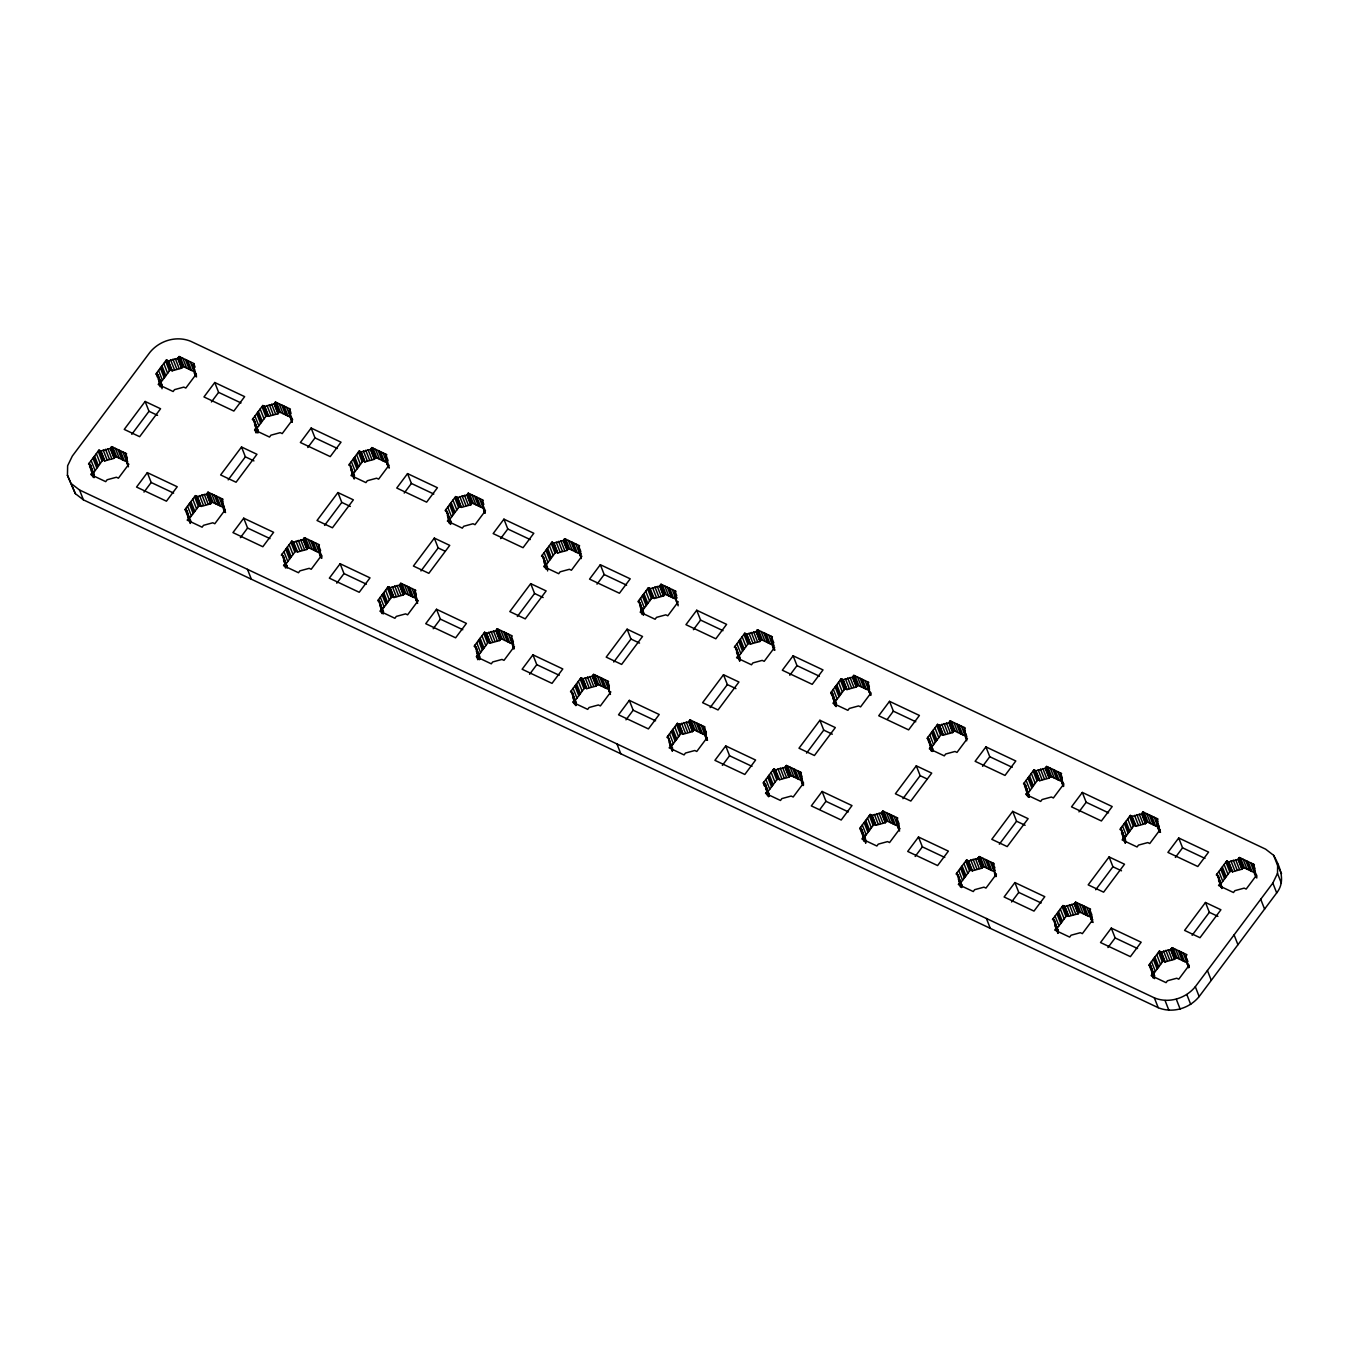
<?xml version="1.0" encoding="UTF-8"?>
<svg xmlns="http://www.w3.org/2000/svg" width="1349" height="1349" viewBox="0 0 1349 1349"><rect width="100%" height="100%" fill="white"/><g stroke="black" fill="none" stroke-linecap="round" stroke-linejoin="round"><path stroke-width="1.5" d="M67.45 475.354L67.635 465.759L72.306 456.097L149.84 352.443C159.486 340.572 176.432 335.395 190.782 341.314L1265.598 849.145L1273.641 855.35C1280.083 866.8 1286.002 881.167 1276.694 892.903L1199.16 996.557C1189.514 1008.428 1172.568 1013.605 1158.218 1007.686L83.402 499.855L75.359 493.65L67.45 475.354L75.359 493.65M1281.365 883.241L1277.503 873.41L1277.688 863.798M93.874 477.479L90.518 465L88.528 464.056L98.983 450.094L100.973 451.038L104.834 460.869L114.125 458.34L115.525 456.485L111.663 446.637L110.264 448.509L100.973 451.038M90.518 465L94.329 476.888L90.484 467.041M128.138 466.552L125.221 455.574L126.604 453.702L111.663 446.637M168.389 360.908L177.68 358.379L179.08 356.507L182.941 366.355L181.542 368.226L172.25 370.756L168.389 360.908L166.382 359.964L155.944 373.943L157.934 374.887L160.649 386.151M162.015 388.731L161.796 384.718L157.934 374.887M186.6 510.411L190.732 522.434L186.567 511.726M195.554 376.422L192.62 365.444L194.02 363.572L179.08 356.507M224.541 512.097L221.607 501.12L223.007 499.248L208.066 492.183L206.667 494.054L197.376 496.584L195.369 495.639L184.914 509.602L186.921 510.546L190.276 523.463M254.337 420.433L255.973 428.122L254.573 429.994L269.53 437.059L270.913 435.187L280.221 432.658L282.211 433.602L292.666 419.64L290.659 418.696L289.023 410.99L290.423 409.118L275.483 402.053L274.083 403.924L264.792 406.454L262.785 405.509L252.33 419.488L254.337 420.433L258.148 432.304L253.342 419.961M318.01 546.665L319.646 554.355L321.652 555.299L311.197 569.278L309.191 568.334L299.9 570.863L298.5 572.735L283.56 565.669L284.959 563.798L283.324 556.092L281.317 555.147L291.772 541.185L293.762 542.129L303.07 539.6L304.452 537.728L319.409 544.794L318.01 546.665L321.855 556.496M283.324 556.092L287.118 567.98L283.273 558.132M350.723 465.978L352.376 473.668L350.976 475.539L365.916 482.605L367.316 480.733L376.607 478.204L378.614 479.148L389.068 465.186L387.062 464.241L385.409 456.535L386.809 454.664L371.869 447.598L370.469 449.47L361.178 451.999L359.171 451.055L348.733 465.034L350.723 465.978L354.534 477.85L350.369 467.142M379.71 601.654L381.362 609.343L379.963 611.215L394.903 618.28L396.302 616.409L405.594 613.879L407.6 614.824L418.038 600.845L416.048 599.9L414.396 592.211L415.796 590.339L400.855 583.274L399.456 585.146L390.165 587.675L388.158 586.731L377.703 600.71L379.71 601.654L383.521 613.525L378.715 601.182M457.581 497.545L466.872 495.016L468.272 493.161L472.133 502.992L470.734 504.863L461.425 507.393L457.581 497.545L455.574 496.601L445.119 510.58L447.126 511.524L450.482 524.441M447.126 511.524L450.937 523.395L446.131 511.052M486.551 633.221L495.859 630.691L497.258 628.819L501.103 638.667L499.703 640.539L490.412 643.068L486.551 633.221L484.561 632.276L474.106 646.255L476.113 647.2L479.451 659.661M476.113 647.2L479.907 659.071L475.101 646.727M484.746 513.058L481.812 502.081L483.212 500.209L468.272 493.161M513.716 648.734L510.799 637.757L512.198 635.885L497.258 628.819M547.593 570.931L547.374 566.9L543.209 556.918M575.854 705.645L572.499 692.745L570.509 691.801L580.947 677.822L582.953 678.766L586.798 688.614L596.106 686.085L597.506 684.213L593.644 674.365L592.245 676.237L582.953 678.766M572.499 692.745L576.31 704.616L572.448 694.769M581.132 558.604L578.215 547.627L579.598 545.755L564.658 538.706L563.258 540.561L553.967 543.091L551.977 542.146L541.522 556.125L543.512 557.07L546.227 568.334M610.119 694.28L607.185 683.302L608.584 681.43L593.644 674.365M639.915 602.615L641.568 610.321L640.168 612.176L655.108 619.242L656.508 617.37L665.799 614.84L667.806 615.785L678.243 601.823L676.254 600.878L674.601 593.172L676.001 591.3L661.061 584.252L659.661 586.124L650.37 588.653L648.363 587.709L637.908 601.671L639.915 602.615L643.726 614.486L638.92 602.143M668.581 738.139L672.713 750.162L668.548 739.454M706.522 739.825L703.588 728.848L704.987 726.976L690.047 719.911L688.648 721.782L679.34 724.312L677.35 723.368L666.895 737.347L668.902 738.291L672.257 751.191M736.318 648.161L737.954 655.867L736.554 657.739L751.494 664.787L752.894 662.915L762.202 660.386L764.192 661.33L774.646 647.368L772.64 646.424L771.004 638.718L772.404 636.846L757.463 629.798L756.064 631.669L746.756 634.199L744.766 633.254L734.311 647.216L736.318 648.161L740.112 660.032L735.947 649.324M763.298 782.892L765.288 783.836L766.94 791.526L765.541 793.397L780.481 800.463L781.88 798.591L791.172 796.062L793.178 797.006L803.616 783.044L801.626 782.1L799.974 774.393L801.373 772.522L786.433 765.456L785.034 767.328L775.742 769.857L773.736 768.913L763.298 782.892L764.579 786.163M765.288 783.836L769.099 795.708L764.293 783.364M843.159 679.744L852.45 677.215L853.85 675.343L857.711 685.174L856.311 687.046L847.003 689.575L843.159 679.744L841.152 678.8L830.714 692.762L832.704 693.706L832.923 697.72L836.279 706.32M832.704 693.706L836.515 705.578L831.709 693.234M861.691 829.382L863.326 837.071L861.927 838.943L876.867 846.008L878.266 844.137L887.575 841.607L889.564 842.552L900.019 828.59L898.012 827.645L896.377 819.939L897.776 818.067L882.836 811.002L881.437 812.874L872.129 815.403L870.139 814.459L859.684 828.438L861.691 829.382L865.535 839.213L865.754 843.226L860.004 828.59M870.324 695.241L867.39 684.263L868.79 682.392L853.85 675.343M931.805 750.533L929.107 739.252L927.1 738.308L937.555 724.346L939.545 725.29L943.406 735.121L952.698 732.591L954.097 730.72L950.252 720.889L948.853 722.76L939.545 725.29M929.107 739.252L932.901 751.123L929.056 741.292M968.531 860.949L977.823 858.419L979.222 856.564L983.084 866.395L981.684 868.267L972.393 870.796L968.531 860.949L966.525 860.004L956.087 873.983L958.077 874.928L961.432 887.406M958.077 874.928L961.888 886.799L957.082 874.456M966.71 740.786L963.793 729.809L965.193 727.937L950.252 720.889M995.697 876.462L992.763 865.485L994.162 863.613L979.222 856.564M1025.189 784.646L1029.304 796.669L1024.498 784.325M1064.934 906.511L1074.226 903.965L1075.625 902.11L1079.47 911.941L1078.087 913.813L1068.779 916.342L1064.934 906.511L1062.928 905.55L1052.473 919.529L1054.48 920.473L1057.835 933.39M1054.48 920.473L1058.291 932.344L1054.125 921.637M1063.113 786.349L1060.179 775.355L1061.579 773.5L1046.639 766.434L1045.239 768.306L1035.948 770.835L1033.941 769.891L1023.503 783.853L1025.493 784.798L1028.849 797.276M1092.1 922.008L1089.166 911.03L1090.565 909.159L1075.625 902.11M1121.896 830.343L1123.532 838.049L1122.132 839.921L1137.072 846.97L1138.472 845.115L1147.78 842.585L1149.77 843.53L1160.224 829.551L1158.218 828.606L1156.582 820.9L1157.982 819.045L1143.041 811.98L1141.642 813.852L1132.334 816.381L1130.344 815.437L1119.889 829.399L1121.896 830.343L1125.707 842.214L1121.542 831.507M1161.32 952.057L1170.612 949.527L1172.011 947.656L1175.873 957.486L1174.473 959.358L1165.182 961.888L1161.32 952.057L1159.314 951.112L1148.876 965.075L1150.866 966.019L1153.58 977.283M1150.866 966.019L1154.677 977.89L1149.871 965.547M1188.486 967.553L1185.552 956.576L1186.951 954.704L1172.011 947.656M1218.282 875.889L1219.934 883.595L1218.535 885.467L1233.475 892.515L1234.875 890.66L1244.166 888.131L1246.172 889.075L1256.61 875.096L1254.621 874.152L1252.968 866.463L1254.368 864.591L1239.427 857.526L1238.028 859.397L1228.737 861.927L1226.73 860.982L1216.292 874.945L1218.282 875.889L1222.093 887.777L1217.287 875.417M71.497 483.802L79.557 490.007L1154.356 997.855C1168.706 1003.757 1185.653 998.58 1195.315 986.709L1272.832 883.072L1277.503 873.41M145.136 401.462L124.243 429.404L139.655 436.688L160.565 408.747L145.136 401.462L148.997 411.293L157.563 415.357M159.789 383.774L170.244 369.811L166.382 359.964M131.78 434.311L148.997 411.293M147.345 472.639L136.553 487.056L166.433 501.187L177.225 486.753L147.345 472.639L151.189 482.487L173.616 493.076M214.761 382.509L203.969 396.943L233.849 411.057L244.641 396.64L214.761 382.509L218.605 392.357L241.016 402.946M144.006 492.098L151.189 482.487M211.422 401.968L218.605 392.357M241.538 447.008L220.629 474.949L236.058 482.234L256.951 454.293L241.538 447.008L245.383 456.839L253.949 460.903M195.369 495.639L199.23 505.47L189.585 518.353L185.74 508.522M262.785 405.509L266.647 415.357L257.001 428.223L253.157 418.392M228.183 479.856L245.383 456.839M199.23 505.47L201.22 506.415L210.528 503.885L211.928 502.03L208.066 492.183M266.647 415.357L268.636 416.301L277.945 413.772L279.327 411.9L275.483 402.053M243.731 518.185L232.955 532.602L262.836 546.733L273.611 532.299L243.731 518.185L247.592 528.032L270.002 538.622M311.147 428.055L300.372 442.489L330.252 456.603L341.027 442.185L311.147 428.055L315.008 437.902L337.419 448.492M240.409 537.644L247.592 528.032M307.808 447.514L315.008 437.902M337.925 492.554L317.032 520.495L332.444 527.779L353.354 499.838L337.925 492.554L341.786 502.401L350.352 506.448M291.772 541.185L295.616 551.033L285.179 564.995L287.168 565.939M352.578 474.865L363.033 460.903L359.171 451.055M324.569 525.402L341.786 502.401M295.616 551.033L297.623 551.977L306.914 549.448L308.314 547.576L304.452 537.728M363.033 460.903L365.039 461.847L374.331 459.318L375.73 457.446L371.869 447.598M340.133 563.73L329.341 578.148L359.222 592.278L370.014 577.861L340.133 563.73L343.995 573.578L366.405 584.168M407.55 473.617L396.758 488.034L426.638 502.148L437.43 487.731L407.55 473.617L411.394 483.448L433.822 494.038M336.795 583.19L343.995 573.578M404.211 493.059L411.394 483.448M434.327 538.099L413.418 566.04L428.847 573.325L449.74 545.384L434.327 538.099L438.172 547.947L445.035 551.185M382.391 609.444L392.019 596.578L388.158 586.731M448.981 520.41L459.436 506.448L461.425 507.393M420.972 570.947L438.172 547.947M392.019 596.578L394.009 597.523L403.317 594.993L404.717 593.122L400.855 583.274M436.52 609.276L425.744 623.693L455.625 637.824L466.417 623.407L436.52 609.276L440.381 619.124L462.791 629.713M503.936 519.163L493.161 533.58L523.041 547.694L533.816 533.277L503.936 519.163L507.797 528.993L530.208 539.583M433.198 628.735L440.381 619.124M500.614 538.605L507.797 528.993M530.713 583.645L509.821 611.586L525.25 618.871L546.143 590.929L530.713 583.645L534.575 593.493L543.141 597.54M477.968 656.086L488.405 642.124L484.561 632.276M545.384 565.956L555.822 551.994L551.977 542.146M517.358 616.493L534.575 593.493M555.822 551.994L557.828 552.938L567.12 550.409L568.519 548.537L564.658 538.706M532.922 654.821L522.13 669.239L552.011 683.37L562.803 668.952L532.922 654.821L536.784 664.669L559.194 675.259M600.339 564.708L589.547 579.126L619.427 593.24L630.219 578.822L600.339 564.708L604.183 574.539L626.611 585.129M529.584 674.281L536.784 664.669M597 584.151L604.183 574.539M627.116 629.19L606.207 657.132L621.636 664.416L642.529 636.475L627.116 629.19L630.961 639.038L639.544 643.085M575.18 700.536L584.808 687.67L586.798 688.614M648.363 587.709L652.225 597.54L642.596 610.423L638.735 600.575M613.761 662.039L630.961 639.038M652.225 597.54L654.214 598.484L663.523 595.954L664.922 594.083L661.061 584.252M629.325 700.367L618.533 714.801L648.414 728.915L659.206 714.498L629.325 700.367L633.17 710.215L655.58 720.804M696.725 610.254L685.95 624.671L715.83 638.785L726.605 624.368L696.725 610.254L700.586 620.085L722.997 630.674M625.987 719.826L633.17 710.215M693.403 629.696L700.586 620.085M723.502 674.736L702.61 702.677L718.039 709.962L738.932 682.021L723.502 674.736L727.364 684.584L735.93 688.631M670.757 747.177L681.194 733.215L677.35 723.368M738.982 655.968L748.611 643.085L744.766 633.254M710.147 707.584L727.364 684.584M681.194 733.215L683.201 734.16L692.492 731.63L693.892 729.758L690.047 719.911M748.611 643.085L750.617 644.029L759.909 641.5L761.308 639.628L757.463 629.798M725.711 745.913L714.919 760.347L744.817 774.461L755.592 760.043L725.711 745.913L729.573 755.76L751.983 766.35M793.128 655.799L782.336 670.217L812.216 684.331L823.008 669.913L793.128 655.799L796.989 665.63L819.399 676.22M722.373 765.372L729.573 755.76M789.789 675.242L796.989 665.63M819.905 720.282L798.996 748.223L814.425 755.507L835.318 727.583L819.905 720.282L823.75 730.129L832.333 734.176M767.143 792.723L777.597 778.761L773.736 768.913M834.559 702.61L845.014 688.631L841.152 678.8M806.55 753.13L823.75 730.129M777.597 778.761L779.604 779.705L788.895 777.176L790.295 775.304L786.433 765.456M822.114 791.458L811.322 805.893L841.203 820.007L851.995 805.589L822.114 791.458L825.959 801.306L848.369 811.896M889.514 701.345L878.739 715.763L908.619 729.876L919.411 715.459L889.514 701.345L893.375 711.176L915.786 721.766M819.973 809.316L825.959 801.306M887.389 719.186L893.375 711.176M916.291 765.827L895.399 793.768L910.828 801.053L931.721 773.129L916.291 765.827L920.153 775.675L927.016 778.913M864.355 837.189L874 824.306L870.139 814.459M931.771 747.059L941.4 734.176L943.406 735.121M902.936 798.675L920.153 775.675M874 824.306L875.99 825.251L885.281 822.721L886.681 820.85L882.836 811.002M918.5 837.021L907.708 851.438L937.606 865.552L948.381 851.135L918.5 837.021L922.362 846.852L944.772 857.441M985.917 746.891L975.125 761.308L1005.005 775.422L1015.797 761.005L985.917 746.891L989.778 756.722L1012.188 767.311M915.162 856.463L922.362 846.852M982.578 766.333L989.778 756.722M1012.694 811.373L991.802 839.314L1007.214 846.599L1028.123 818.674L1012.694 811.373L1016.556 821.221L1025.122 825.268M960.758 882.735L970.386 869.852L966.525 860.004M1033.941 769.891L1037.803 779.722L1027.668 793.836M999.339 844.221L1016.556 821.221M1037.803 779.722L1039.809 780.666L1049.1 778.137L1050.5 776.265L1046.639 766.434M1014.903 882.566L1004.111 896.984L1033.992 911.098L1044.784 896.68L1014.903 882.566L1018.748 892.397L1041.158 902.987M1082.32 792.436L1071.528 806.854L1101.408 820.968L1112.2 806.55L1082.32 792.436L1086.164 802.267L1108.574 812.857M1011.565 902.009L1018.748 892.397M1078.981 811.879L1086.164 802.267M1109.08 856.935L1088.188 884.86L1103.617 892.161L1124.51 864.22L1109.08 856.935L1112.942 866.766L1121.508 870.813M1057.144 928.281L1066.789 915.398L1062.928 905.55M1124.56 838.151L1134.189 825.268L1130.344 815.437M1095.725 889.767L1112.942 866.766M1134.189 825.268L1136.195 826.212L1145.486 823.683L1146.886 821.811L1143.041 811.98M1111.289 928.112L1100.514 942.529L1130.395 956.643L1141.17 942.226L1111.289 928.112L1115.151 937.943L1137.561 948.532M1178.706 837.982L1167.914 852.399L1197.811 866.513L1208.586 852.096L1178.706 837.982L1182.567 847.813L1204.977 858.402M1107.951 947.554L1115.151 937.943M1175.367 857.441L1182.567 847.813M1205.483 902.481L1184.591 930.405L1200.003 937.707L1220.912 909.766L1205.483 902.481L1209.345 912.312L1217.911 916.359M1152.721 974.905L1163.175 960.943L1159.314 951.112M1220.137 884.792L1230.592 870.813L1226.73 860.982M1192.128 935.312L1209.345 912.312M1230.592 870.813L1232.598 871.758L1241.889 869.228L1243.289 867.356L1239.427 857.526M182.941 366.355L194.138 371.649L190.293 361.802M279.327 411.9L290.541 417.195L286.679 407.347M375.73 457.446L386.944 462.741L383.082 452.893M472.133 502.992L483.33 508.286L479.468 498.456M568.519 548.537L579.733 553.832L575.871 544.001M664.922 594.083L676.119 599.378L672.274 589.547M761.308 639.628L772.522 644.923L768.66 635.092M857.711 685.174L868.908 690.469L865.063 680.638M954.097 730.72L965.311 736.014L961.449 726.184M1050.5 776.265L1061.697 781.56L1057.852 771.729M1146.886 821.811L1158.1 827.106L1154.238 817.275M1243.289 867.356L1254.486 872.651L1250.641 862.82M194.273 373.15L196.28 374.095L185.825 388.057L183.818 387.112L174.527 389.642L173.127 391.514L158.187 384.448L159.587 382.576L158.727 380.789M483.465 509.787L485.455 510.731L475 524.694L473.01 523.749L463.719 526.279L462.319 528.15L447.379 521.085L448.762 519.23L447.902 517.426M579.851 555.333L581.857 556.277L571.403 570.239L569.396 569.295L560.105 571.824L558.705 573.696L543.765 566.631L545.165 564.776L544.305 562.988M869.043 691.97L871.032 692.914L860.595 706.876L858.588 705.932L849.297 708.461L847.897 710.333L832.957 703.284L834.356 701.413L833.48 699.625M965.429 737.515L967.435 738.459L956.981 752.422L954.991 751.477L945.683 754.007L944.283 755.878L929.343 748.83L930.743 746.958L929.883 745.171M1061.832 783.061L1063.821 784.005L1053.384 797.967L1051.377 797.023L1042.086 799.552L1040.686 801.424L1025.746 794.376L1027.145 792.504L1026.269 790.716M170.244 369.811L172.25 370.756M845.014 688.631L847.003 689.575M161.796 384.718L157.631 374.735M257.187 429.791L258.199 430.264M352.898 475.017L354.585 475.809M449.976 520.883L450.988 521.355M545.687 566.108L547.374 566.9M642.765 611.974L643.777 612.446M740.163 658.008L735.121 646.12M835.554 703.082L836.565 703.554M931.265 748.29L932.952 749.1M1028.36 794.173L1029.354 794.645M1124.054 839.382L1125.741 840.191M115.525 456.485L126.739 461.78L122.877 451.932M211.928 502.03L223.125 507.325L219.263 497.477M308.314 547.576L319.528 552.871L315.666 543.023M404.717 593.122L415.914 598.416L412.069 588.569M501.103 638.667L512.316 643.962L508.455 634.114M597.506 684.213L608.703 689.508L604.858 679.66M693.892 729.758L705.105 735.053L701.244 725.206M790.295 775.304L801.491 780.599L797.647 770.751M886.681 820.85L897.894 826.144L894.033 816.297M983.084 866.395L994.28 871.69L990.436 861.859M1079.47 911.941L1090.683 917.236L1086.822 907.405M1175.873 957.486L1187.086 962.781L1183.225 952.95M126.857 463.263L128.863 464.208L118.408 478.187L116.402 477.242L107.111 479.772L105.711 481.644L90.771 474.578L92.17 472.706L91.31 470.919M223.26 508.809L225.249 509.753L214.811 523.732L212.805 522.788L203.514 525.317L202.114 527.189L187.174 520.124L188.573 518.252L187.696 516.465M512.435 645.446L514.441 646.39L503.986 660.369L501.997 659.425L492.689 661.954L491.289 663.826L476.349 656.761L477.748 654.889L476.888 653.101M608.837 690.992L610.827 691.953L600.389 705.915L598.383 704.971L589.091 707.5L587.692 709.372L572.752 702.306L574.151 700.435L573.274 698.647M705.223 736.554L707.23 737.498L696.775 751.46L694.786 750.516L685.477 753.046L684.078 754.917L669.138 747.852L670.537 745.98L669.677 744.193M994.415 873.191L996.422 874.135L985.967 888.097L983.961 887.153L974.669 889.682L973.27 891.554L958.33 884.489L959.729 882.634L958.869 880.846M1090.801 918.736L1092.808 919.681L1082.353 933.643L1080.364 932.699L1071.055 935.228L1069.673 937.1L1054.716 930.034L1056.115 928.179L1055.255 926.392M1187.204 964.282L1189.211 965.226L1178.756 979.189L1176.75 978.244L1167.458 980.774L1166.059 982.645L1151.119 975.597L1152.518 973.725L1151.658 971.938M104.834 460.869L102.828 459.925L92.693 474.055M488.405 642.124L490.412 643.068M970.386 869.852L972.393 870.796M1066.789 915.398L1068.779 916.342M1163.175 960.943L1165.182 961.888M94.379 474.848L89.338 462.977M189.771 519.921L190.782 520.394M382.56 611.013L383.571 611.485M479.957 657.03L474.915 645.159M575.365 702.104L576.36 702.576M671.06 747.329L672.746 748.122M768.154 793.195L769.149 793.667M863.849 838.42L865.535 839.213M960.943 884.286L961.938 884.759M1056.638 929.512L1058.341 930.304M1153.732 975.378L1154.727 975.85M1278.312 866.884L1281.55 873.646M1273.641 855.35L1277.503 865.198M1272.832 883.072L1276.694 892.903M1253.204 864.034L1255.126 868.958M1253.187 866.159L1255.126 871.521M1252.968 866.463L1256.83 876.294M1254.671 872.112L1256.897 877.912M1254.621 874.152L1256.223 877.575M1248.061 861.606L1251.923 871.437M1246.898 861.05L1250.759 870.898M1245.734 860.51L1249.596 870.341M1260.725 899.26L1264.586 909.108M1243.171 859.296L1247.016 869.127M1240.591 858.082L1244.453 867.913M1239.208 857.812L1243.07 867.66M1238.736 858.453L1242.581 868.301M1238.247 859.111L1242.109 868.941M1238.028 859.397L1241.889 869.228M1235.65 859.65L1239.495 869.481M1233.273 860.156L1237.134 869.987M1230.963 860.915L1234.824 870.763M1228.737 861.927L1232.598 871.758M1228.416 861.775L1232.278 871.623M1227.742 861.455L1231.586 871.285M1227.05 861.134L1230.912 870.965M1225.921 862.078L1229.782 871.909M1224.116 864.473L1227.978 874.304M1222.329 866.867L1226.19 876.715M1221.519 867.963L1225.364 877.811M1220.693 869.06L1224.555 878.89M1218.906 871.454L1222.75 881.302M1217.102 873.865L1221.182 883.949M1218.501 879.902L1221.857 888.519M1219.715 883.882L1220.997 887.17M1234.082 934.891L1237.927 944.722M1156.818 818.489L1158.1 821.76M1156.801 820.614L1159.364 827.173M1156.582 820.9L1159.297 827.864M1158.268 826.566L1160.511 832.367M1158.538 828.758L1159.82 832.029M1158.218 828.606L1159.516 831.895M1151.675 816.061L1155.537 825.892M1150.512 815.504L1154.356 825.352M1149.331 814.965L1153.193 824.795M1146.768 813.751L1150.63 823.581M1207.422 970.521L1211.284 980.352M1144.205 812.536L1148.066 822.367M1142.822 812.267L1146.667 822.114M1142.333 812.907L1146.195 822.755M1141.861 813.548L1145.706 823.396M1141.642 813.852L1145.486 823.683M1139.247 814.105L1143.109 823.935M1136.887 814.611L1140.731 824.441M1134.56 815.369L1138.421 825.217M1132.03 816.229L1136.195 826.212M1131.339 815.909L1135.2 825.74M1130.647 815.589L1134.509 825.419M1185.771 956.289L1187.71 961.213M1185.552 956.576L1187.71 961.652M1187.255 962.242L1189.177 967.166M1129.518 816.533L1133.379 826.364M1187.525 964.434L1188.806 967.705M1195.315 986.709L1199.16 996.557M1180.662 951.736L1184.506 961.567M1127.73 818.927L1131.592 828.758M1179.481 951.18L1183.343 961.011M1178.318 950.623L1182.179 960.471M1125.926 821.322L1129.787 831.169M1175.755 949.409L1179.616 959.257M1125.117 822.418L1128.978 832.249M1124.307 823.514L1128.152 833.345M1173.192 948.195L1177.036 958.043M1171.792 947.942L1175.654 957.773M1171.32 948.583L1175.181 958.431M1122.503 825.908L1126.364 835.756M1170.831 949.224L1174.692 959.072M1170.612 949.527L1174.473 959.358M1186.85 994.584L1190.712 1004.432M1121.575 830.191L1125.437 840.039M1120.715 828.303L1123.919 836.515M1168.234 949.763L1172.079 959.611M1121.491 832.822L1125.471 842.973M1123.312 838.336L1125.251 843.26M1165.856 950.286L1169.718 960.117M1163.546 951.045L1167.408 960.876M1161.017 951.905L1164.861 961.736M1160.325 951.585L1164.17 961.415M1159.634 951.247L1163.496 961.095M1158.504 952.192L1162.366 962.039M1176.328 999.305L1180.19 1009.153M1156.717 954.603L1160.562 964.434M1154.913 956.997L1158.774 966.845M1154.103 958.094L1157.948 967.924M1153.277 959.173L1157.138 969.02M1151.49 961.584L1155.334 971.415M1165.064 1000.52L1168.925 1010.35M1150.562 965.867L1154.424 975.715M1149.685 963.979L1153.547 973.826M1149.179 965.226L1154.44 978.632M1151.81 974.653L1153.108 977.941M1154.356 997.855L1158.218 1007.686M1060.415 772.943L1062.338 777.867M1060.398 775.068L1062.338 779.992M1060.179 775.355L1063.535 783.971M1061.882 781.02L1063.805 785.944M1062.135 783.213L1063.434 786.484M1055.272 770.515L1059.134 780.346M1054.109 769.959L1057.97 779.806M1052.945 769.402L1056.807 779.25M1050.382 768.205L1054.227 778.036M1047.802 766.991L1051.664 776.822M1046.419 766.721L1050.281 776.569M1045.947 767.362L1049.792 777.209M1045.458 768.003L1049.32 777.85M1045.239 768.306L1049.1 778.137M1042.861 768.559L1046.706 778.39M1040.484 769.065L1044.345 778.896M1038.174 769.824L1042.035 779.671M1035.948 770.835L1039.809 780.666M1035.627 770.684L1039.489 780.515M1034.953 770.363L1038.797 780.194M1089.402 908.619L1091.965 915.178M1034.261 770.026L1038.106 779.874M1089.385 910.744L1091.948 917.303M1089.166 911.03L1091.965 917.742M1090.599 914.723L1091.881 917.995M1090.852 916.696L1093.095 922.48M1033.132 770.97L1036.993 780.818M1091.122 918.888L1092.403 922.16M1084.259 906.191L1088.12 916.022M1031.327 773.382L1035.189 783.213M1083.095 905.634L1086.957 915.465M1081.932 905.078L1085.776 914.926M1029.54 775.776L1033.401 785.624M1079.352 903.864L1083.213 913.711M1028.714 776.872L1032.575 786.703M1027.904 777.968L1031.766 787.799M1076.789 902.65L1080.65 912.497M1075.406 902.397L1079.267 912.228M1074.917 903.037L1078.778 912.885M1026.117 780.363L1029.961 790.21M1074.445 903.678L1078.289 913.526M1074.226 903.965L1078.087 913.813M1024.313 782.757L1028.174 792.605M1071.831 904.218L1075.693 914.066M1024.447 785.641L1028.916 797.023M1026.437 793.431L1027.719 796.719M1069.47 904.741L1073.315 914.571M1067.16 905.499L1071.005 915.33M1064.614 906.359L1068.475 916.19M1063.923 906.022L1067.784 915.87M1063.231 905.702L1067.093 915.549M1062.118 906.646L1065.963 916.494M1060.314 909.057L1064.176 918.888M1058.527 911.452L1062.371 921.283M1057.7 912.548L1061.562 922.379M1056.891 913.627L1060.736 923.475M1055.087 916.038L1058.948 925.869M1053.299 918.433L1058.021 930.169M1054.699 924.487L1058.054 933.086M964.012 727.398L965.311 730.669M964.012 729.522L966.575 736.082M964.653 731.596L966.575 736.52M963.793 729.809L966.508 736.773M965.479 735.475L966.761 738.763M958.886 724.969L962.748 734.8M957.723 724.413L961.567 734.261M956.542 723.857L960.404 733.704M953.979 722.642L957.841 732.49M951.416 721.445L955.261 731.276M950.033 721.175L953.878 731.023M949.544 721.816L953.406 731.664M949.072 722.457L952.917 732.305M948.853 722.76L952.698 732.591M946.458 723.013L950.32 732.844M944.098 723.519L947.942 733.35M941.771 724.278L945.632 734.126M939.241 725.138L943.086 734.969M992.999 863.056L994.921 867.98M938.55 724.818L942.411 734.649M937.555 724.346L941.72 734.328M992.982 865.198L994.921 870.56M992.763 865.485L994.702 870.409M994.466 871.15L996.388 876.074M994.719 873.326L996.017 876.614M936.729 725.425L940.59 735.272M987.873 860.645L991.717 870.476M934.941 727.836L938.786 737.667M986.692 860.089L990.554 869.92M985.529 859.532L989.39 869.38M933.137 730.231L936.999 740.078M982.966 858.318L986.81 868.166M932.328 731.327L936.189 741.157M931.501 732.423L935.363 742.254M980.386 857.104L984.247 866.952M979.003 856.851L982.865 866.682M978.531 857.492L982.376 867.323M929.714 734.817L933.575 744.648M978.042 858.133L981.903 867.98M977.823 858.419L981.684 868.267M927.91 737.212L932.648 748.948M975.445 858.672L979.29 868.52M928.095 738.78L931.957 748.628M927.421 738.459L932.53 751.477M930.051 747.886L931.333 751.174M973.067 859.195L976.929 869.026M970.757 859.954L974.619 869.785M968.211 860.814L972.073 870.645M967.537 860.477L971.381 870.324M966.845 860.156L970.707 870.004M965.715 861.1L969.577 870.948M986.423 918.5L990.284 928.348M963.911 863.512L967.773 873.343M962.124 865.906L965.985 875.737M961.314 867.002L965.159 876.833M960.488 868.081L964.35 877.929M958.701 870.493L962.545 880.324M956.896 872.887L961.618 884.624M958.296 878.941L961.652 887.541M959.51 882.921L960.792 886.192M959.021 883.561L960.319 886.833M867.626 681.852L869.38 686.607M867.609 683.977L869.549 689.339M867.39 684.263L869.329 689.187M869.093 689.929L871.016 694.853M869.346 692.121L870.628 695.393M862.483 679.424L866.345 689.255M861.32 678.867L865.181 688.715M860.156 678.311L864.018 688.159M857.593 677.097L861.438 686.945M855.013 675.883L858.875 685.73M853.63 675.63L857.492 685.477M853.158 676.271L857.003 686.118M852.669 676.911L856.531 686.759M852.45 677.215L856.311 687.046M850.055 677.451L853.917 687.299M847.695 677.974L851.556 687.805M845.385 678.732L849.246 688.563M842.838 679.592L846.7 689.423M896.613 817.511L899.176 824.07M842.147 679.272L846.008 689.103M841.472 678.935L845.317 688.783M896.596 819.652L899.159 826.65M896.377 819.939L899.092 826.903M898.063 825.605L899.345 828.876M840.343 679.879L844.187 689.727M898.012 827.645L899.614 831.068M891.47 815.1L895.331 824.93M838.538 682.29L842.4 692.121M890.306 814.543L894.151 824.374M889.143 813.987L892.987 823.834M836.751 684.685L840.596 694.533M886.563 812.773L890.424 822.62M835.925 685.781L839.786 695.612M835.115 686.877L838.977 696.708M884 811.558L887.861 821.406M882.617 811.305L886.462 821.136M882.128 811.946L885.989 821.777M833.311 689.272L837.173 699.102M881.656 812.587L885.5 822.435M881.437 812.874L885.281 822.721M831.524 691.666L836.245 703.402M879.042 813.127L882.904 822.974M832.923 697.72L836.127 705.915M830.714 692.762L832.299 696.185M834.137 701.699L836.06 706.623M833.648 702.34L834.93 705.628M876.681 813.632L880.526 823.48M874.371 814.408L878.216 824.239M872.129 815.403L875.99 825.251M871.825 815.268L875.686 825.099M871.134 814.931L874.995 824.779M870.442 814.611L874.304 824.458M869.312 815.555L873.174 825.403M867.525 817.949L871.387 827.797M865.721 820.361L869.582 830.191M864.911 821.457L868.773 831.288M864.102 822.536L867.947 832.384M862.298 824.947L866.159 834.778M860.51 827.342L865.232 839.078M860.679 828.91L865.502 841.253M863.107 837.375L864.405 840.646M862.635 838.016L863.916 841.287M771.223 636.306L773.803 642.866M771.223 638.431L773.786 645.429M771.004 638.718L773.719 645.682M773.635 646.896L774.933 650.167M772.96 646.576L774.242 649.847M772.64 646.424L773.921 649.695M766.097 633.878L769.942 643.709M764.934 633.322L768.778 643.153M763.753 632.765L767.615 642.613M761.19 631.551L765.052 641.399M758.627 630.337L762.472 640.185M757.244 630.084L761.089 639.915M756.755 630.725L760.617 640.573M756.283 631.366L760.128 641.213M756.064 631.669L759.909 641.5M753.669 631.905L757.531 641.753M751.309 632.428L755.153 642.259M748.982 633.187L752.843 643.018M746.756 634.199L750.617 644.029M746.452 634.047L750.297 643.878M800.21 771.965L802.132 776.889M745.761 633.726L749.622 643.557M745.07 633.389L748.931 643.237M800.193 774.107L802.132 779.014M799.974 774.393L803.346 782.993M802.318 781.695L803.599 784.983M743.94 634.334L747.801 644.181M801.93 782.235L803.228 785.523M801.626 782.1L802.908 785.371M795.067 769.537L798.928 779.385M742.152 636.745L745.997 646.576M793.903 768.997L797.765 778.828M792.74 768.441L796.601 778.289M740.348 639.139L744.21 648.987M790.177 767.227L794.021 777.075M739.539 640.235L743.383 650.066M738.712 641.331L742.574 651.162M787.597 766.013L791.458 775.86M786.214 765.76L790.076 775.591M785.742 766.401L789.587 776.231M736.925 643.726L740.786 653.557M785.253 767.041L789.114 776.872M785.034 767.328L788.895 777.176M782.656 767.581L786.501 777.429M736.52 652.174L739.876 660.774M737.734 656.154L739.657 661.077M780.278 768.087L784.14 777.935M777.968 768.863L781.83 778.693M775.422 769.723L779.604 779.705M774.748 769.385L778.592 779.233M774.056 769.065L777.918 778.913M772.926 770.009L776.788 779.857M771.122 772.404L774.984 782.251M769.335 774.815L773.196 784.646M768.508 775.911L772.37 785.742M767.699 776.99L771.561 786.838M765.912 779.402L769.756 789.232M764.984 783.685L768.829 793.516M764.107 781.796L767.969 791.627M763.601 783.027L764.883 786.315M765.507 787.85L768.863 796.45M766.721 791.829L768.643 796.736M766.232 792.47L767.53 795.741M674.837 590.761L676.76 595.668M674.82 592.886L676.743 597.809M674.601 593.172L676.76 598.248M676.557 601.03L677.839 604.301M676.254 600.878L678.176 605.802M669.694 588.333L673.556 598.163M668.531 587.776L672.392 597.607M667.367 587.22L671.212 597.067M664.787 586.006L668.649 595.853M662.224 584.792L666.086 594.639M660.841 584.539L664.703 594.369M660.352 585.179L664.214 595.027M659.88 585.82L663.742 595.668M659.661 586.124L663.523 595.954M657.267 586.36L661.128 596.207M654.906 586.882L658.767 596.713M652.596 587.641L656.44 597.472M650.049 588.501L654.214 598.484M703.807 726.42L706.387 732.979M649.358 588.181L653.22 598.012M704.279 727.904L706.218 732.827M648.684 587.844L652.528 597.691M703.807 728.561L706.37 735.121M703.588 728.848L706.303 735.812M706.235 737.026L707.517 740.297M647.554 588.788L651.398 598.636M705.544 736.689L706.825 739.977M698.681 723.991L702.542 733.839M645.749 591.199L649.611 601.03M697.517 723.452L701.362 733.283M696.337 722.895L700.198 732.726M643.962 593.594L647.807 603.425M693.774 721.681L697.635 731.529M643.136 594.69L646.997 604.521M691.211 720.467L695.072 730.315M642.326 595.769L646.188 605.617M689.828 720.214L693.673 730.045M689.339 720.855L693.201 730.686M640.522 598.18L644.384 608.011M688.867 721.496L692.712 731.327M688.648 721.782L692.492 731.63M639.595 602.463L643.456 612.311M686.253 722.035L690.115 731.883M640.134 606.628L643.49 615.228M641.348 610.608L642.63 613.879M640.859 611.249L642.141 614.537M683.892 722.541L687.737 732.389M681.565 723.317L685.427 733.148M679.34 724.312L683.201 734.16M679.036 724.177L682.898 734.008M678.345 723.84L682.206 733.687M677.653 723.519L681.515 733.35M676.524 724.464L680.385 734.294M674.736 726.858L678.598 736.706M672.932 729.269L676.793 739.1M672.122 730.349L675.984 740.196M671.313 731.445L675.158 741.292M669.509 733.856L673.37 743.687M667.721 736.25L671.566 746.081M669.104 742.304L672.476 750.904M578.906 546.699L580.829 551.606M578.434 547.34L580.997 553.899M578.215 547.627L580.93 554.591M573.308 542.787L577.153 552.618M572.128 542.231L575.989 552.061M570.964 541.674L574.826 551.522M568.401 540.46L572.263 550.308M565.838 539.246L569.683 549.094M564.438 538.993L568.3 548.824M563.966 539.634L567.828 549.465M563.477 540.274L567.339 550.122M563.258 540.561L567.12 550.409M560.88 540.814L564.725 550.662M558.503 541.337L562.364 551.168M556.193 542.096L560.054 551.926M553.967 543.091L557.828 552.938M553.663 542.956L557.508 552.786M607.421 680.874L609.343 685.798M552.972 542.618L556.833 552.466M552.281 542.298L556.142 552.146M607.404 683.016L609.343 687.923M608.062 685.09L609.343 688.361M607.185 683.302L609.124 688.226M551.151 543.242L555.012 553.09M609.141 691.143L610.439 694.431M602.278 678.446L606.139 688.294M549.363 545.654L553.208 555.484M601.114 677.906L604.976 687.737M599.951 677.35L603.812 687.181M547.559 548.048L551.421 557.879M597.388 676.136L601.232 685.966M546.75 549.144L550.594 558.975M545.923 550.223L549.785 560.071M594.808 674.922L598.669 684.769M593.425 674.669L597.287 684.499M592.953 675.309L596.798 685.14M544.136 552.635L547.981 562.466M592.464 675.95L596.325 685.781M592.245 676.237L596.106 686.085M616.948 743.94L620.81 753.771M542.332 555.029L546.193 564.877M589.85 676.49L593.712 686.321M542.517 556.597L547.323 568.941M543.731 561.083L546.952 569.278M544.473 565.703L545.755 568.974M587.49 676.996L591.351 686.843M585.179 677.771L589.041 687.602M582.633 678.614L586.495 688.462M581.959 678.294L585.803 688.142M580.947 677.822L585.112 687.805M580.137 678.918L583.982 688.749M578.333 681.312L582.195 691.16M576.546 683.724L580.39 693.555M575.719 684.803L579.581 694.651M574.91 685.899L578.772 695.747M573.106 688.31L576.967 698.141M571.318 690.705L576.04 702.424M571.504 692.273L574.708 700.468M572.718 696.759L576.074 705.358M573.443 701.379L574.725 704.65M482.048 499.653L483.802 504.425M482.031 501.794L483.313 505.066M481.812 502.081L485.168 510.681M483.768 509.922L485.05 513.21M476.905 497.241L480.767 507.072M475.742 496.685L479.603 506.516M474.578 496.128L478.423 505.976M471.998 494.914L475.86 504.762M469.435 493.7L473.297 503.548M468.052 493.447L471.914 503.278M467.563 494.088L471.425 503.919M467.091 494.729L470.953 504.577M466.872 495.016L470.734 504.863M464.478 495.268L468.339 505.116M462.117 495.791L465.978 505.622M459.807 496.55L463.651 506.381M457.26 497.41L461.122 507.241M511.49 636.812L513.413 641.736M456.569 497.073L460.431 506.92M455.574 496.601L459.739 506.6M511.018 637.453L513.581 644.468M510.799 637.757L513.514 644.721M512.755 645.598L514.036 648.886M454.765 497.697L458.609 507.544M505.892 632.9L509.737 642.748M452.96 500.108L456.822 509.939M504.728 632.361L508.573 642.191M503.548 631.804L507.409 641.635M451.173 502.502L455.018 512.333M500.985 630.59L504.846 640.421M450.347 503.599L454.208 513.429M449.537 504.678L453.382 514.525M498.422 629.376L502.266 639.207M497.039 629.123L500.884 638.954M496.55 629.764L500.412 639.595M447.733 507.089L451.595 516.92M496.078 630.405L499.923 640.235M495.859 630.691L499.703 640.539M445.946 509.484L450.667 521.22M493.464 630.944L497.326 640.775M447.345 515.537L450.701 524.137M448.07 520.158L449.352 523.429M491.103 631.45L494.948 641.298M488.776 632.226L492.638 642.057M486.247 633.069L490.092 642.917M485.556 632.748L489.417 642.596M484.864 632.428L488.726 642.259M483.735 633.372L487.596 643.203M481.947 635.767L485.792 645.615M480.143 638.178L484.004 648.009M479.333 639.257L483.195 649.105M478.507 640.353L482.369 650.201M476.72 642.748L480.581 652.596M476.315 651.213L479.536 659.408M477.529 655.192L478.811 658.464M477.057 655.833L478.339 659.105M476.568 656.474L477.85 659.745M385.645 454.107L388.04 460.515M385.629 456.249L387.568 461.594M385.409 456.535L388.141 463.5M388.057 464.714L389.355 467.985M387.062 464.241L388.664 467.665M380.519 451.696L384.364 461.527M379.339 451.139L383.2 460.97M378.175 450.583L382.037 460.431M375.612 449.369L379.474 459.216M373.049 448.155L376.894 458.002M371.649 447.902L375.511 457.733M371.177 448.543L375.039 458.373M370.688 449.183L374.55 459.014M370.469 449.47L374.331 459.318M368.092 449.723L371.936 459.571M365.714 450.229L369.575 460.076M363.404 451.004L367.265 460.835M361.178 451.999L365.039 461.847M360.874 451.864L364.719 461.695M414.632 589.783L416.386 594.555M360.183 451.527L364.028 461.375M359.492 451.207L363.353 461.054M414.615 591.907L415.897 595.196M414.396 592.211L417.752 600.811M358.362 452.151L362.223 461.999M416.352 600.052L417.634 603.34M416.048 599.9L417.33 603.188M409.489 587.355L413.35 597.202M356.574 454.546L360.419 464.393M408.325 586.815L412.187 596.646M407.162 586.259L411.007 596.089M354.77 456.957L358.632 466.788M404.599 585.044L408.443 594.875M353.961 458.053L357.805 467.884M353.134 459.132L356.996 468.98M402.019 583.83L405.88 593.661M400.636 583.577L404.498 593.408M400.164 584.218L404.009 594.049M351.347 461.543L355.192 471.374M399.675 584.859L403.536 594.69M399.456 585.146L403.317 594.993M349.543 463.938L354.281 475.674M397.061 585.399L400.923 595.229M350.942 469.992L354.298 478.591M352.156 473.971L354.079 478.895M394.701 585.904L398.562 595.752M392.39 586.663L396.252 596.511M390.165 587.675L394.009 597.523M389.844 587.523L393.706 597.371M389.153 587.203L393.014 597.051M388.478 586.882L392.323 596.713M387.348 587.827L391.193 597.658M385.544 590.221L389.406 600.069M383.757 592.633L387.601 602.463M382.931 593.712L386.792 603.559M382.121 594.808L385.983 604.639M380.317 597.202L384.178 607.05M378.529 599.614L383.251 611.333M379.929 605.667L383.133 613.862M381.143 609.647L382.425 612.918M380.654 610.288L381.936 613.559M289.259 408.562L290.541 411.85M289.715 410.062L291.013 413.334M289.242 410.703L290.524 413.974M289.023 410.99L292.227 419.185M290.979 418.831L292.261 422.119M290.659 418.696L291.957 421.967M284.116 406.133L287.978 415.981M282.953 405.594L286.797 415.425M281.789 405.037L285.634 414.885M279.209 403.823L283.071 413.671M276.646 402.609L280.508 412.457M275.263 402.356L279.125 412.187M274.774 402.997L278.636 412.828M274.302 403.638L278.147 413.469M274.083 403.924L277.945 413.772M271.689 404.177L275.55 414.025M269.328 404.683L273.173 414.531M267.018 405.459L270.862 415.29M264.792 406.454L268.636 416.301M264.471 406.319L268.333 416.15M263.78 405.982L267.642 415.829M318.701 545.721L320.624 550.645M263.089 405.661L266.95 415.509M318.229 546.362L320.151 551.286M319.696 552.331L321.939 558.115M261.976 406.605L265.82 416.436M319.966 554.506L321.247 557.795M319.646 554.355L320.927 557.643M313.103 541.809L316.948 551.657M260.172 409L264.033 418.848M311.939 541.253L315.784 551.1M310.759 540.713L314.621 550.544M258.384 411.411L262.229 421.242M308.196 539.499L312.057 549.33M257.558 412.507L261.419 422.338M256.748 413.587L260.593 423.434M305.633 538.285L309.477 548.116M304.25 538.015L308.095 547.863M303.761 538.673L307.623 548.503M254.944 415.998L258.806 425.829M303.289 539.313L307.134 549.144M303.07 539.6L306.914 549.448M254.017 420.281L257.878 430.112M300.675 539.853L304.537 549.684M254.556 424.446L257.912 433.046M255.754 428.426L257.052 431.697M255.281 429.066L256.563 432.338M298.298 540.359L302.159 550.207M254.792 429.707L256.091 432.978M295.987 541.118L299.849 550.965M293.458 541.978L297.623 551.977M292.767 541.657L296.628 551.505M292.075 541.337L295.937 551.168M290.946 542.281L294.807 552.112M289.158 544.676L293.003 554.523M287.354 547.087L291.215 556.918M286.544 548.166L290.389 558.014M285.718 549.262L289.58 559.093M283.931 551.657L287.792 561.504M283.003 555.957L286.865 565.787M282.126 554.068L285.988 563.899M283.526 560.122L286.241 567.086M284.74 564.084L286.022 567.373M284.268 564.742L285.55 568.013M193.801 363.859L195.099 367.147M192.84 365.157L194.779 370.064M192.62 365.444L196.482 375.275M194.323 371.11L196.549 376.894M194.576 373.285L195.875 376.573M187.73 360.588L191.575 370.435M186.55 360.048L190.411 369.879M185.386 359.492L189.248 369.322M182.823 358.278L186.668 368.108M180.243 357.063L184.105 366.911M178.861 356.81L182.722 366.641M178.388 357.451L182.233 367.282M177.899 358.092L181.761 367.923M177.68 358.379L181.542 368.226M175.303 358.632L179.147 368.479M172.925 359.138L176.786 368.985M170.615 359.913L174.476 369.744M168.069 360.773L171.93 370.604M221.843 498.692L223.125 501.98M167.394 360.436L171.239 370.284M166.703 360.116L170.564 369.946M221.826 500.816L224.389 507.376M221.607 501.12L224.828 509.315M223.293 506.786L225.536 512.569M247.491 569.362L251.352 579.193M165.573 361.06L169.434 370.891M223.563 508.961L224.845 512.249M216.7 496.263L220.562 506.111M163.769 363.454L167.63 373.302M215.536 495.707L219.398 505.555M214.373 495.167L218.218 504.998M161.981 365.866L165.843 375.697M211.793 493.953L215.655 503.784M161.172 366.945L165.016 376.793M160.346 368.041L164.207 377.889M209.23 492.739L213.091 502.57M207.847 492.469L211.709 502.317M207.358 493.127L211.22 502.958M158.558 370.452L162.403 380.283M206.886 493.768L210.748 503.599M206.667 494.054L210.528 503.885M156.754 372.847L160.615 382.678M204.272 494.307L208.134 504.138M156.939 374.415L161.745 386.758M156.248 374.078L157.529 377.366M158.153 378.9L161.374 387.096M158.878 383.521L160.177 386.792M201.912 494.813L205.773 504.661M199.601 495.572L203.446 505.42M197.376 496.584L201.22 506.415M197.055 496.432L200.917 506.28M196.364 496.112L200.225 505.942M195.689 495.791L199.534 505.622M194.56 496.736L198.404 506.566M192.755 499.13L196.617 508.978M190.968 501.524L194.812 511.372M190.142 502.621L194.003 512.468M189.332 503.717L193.177 513.547M187.528 506.111L191.389 515.959M185.235 509.753L190.496 523.176M125.44 453.146L127.379 458.07M125.423 455.271L127.362 460.633M125.221 455.574L127.784 462.134M127.177 463.415L128.459 466.687M120.314 450.718L124.159 460.565M119.134 450.161L122.995 460.009M117.97 449.622L121.832 459.453M115.407 448.408L119.268 458.238M112.844 447.193L116.689 457.024M111.444 446.924L115.306 456.771M110.972 447.564L114.834 457.412M110.483 448.222L114.345 458.053M110.264 448.509L114.125 458.34M107.886 448.762L111.731 458.593M105.509 449.268L109.37 459.115M103.199 450.026L107.06 459.874M100.669 450.886L104.514 460.734M99.978 450.566L103.822 460.397M98.983 450.094L103.148 460.076M98.157 451.19L102.018 461.021M96.369 453.584L100.214 463.432M94.565 455.979L98.426 465.827M93.755 457.075L97.6 466.923M92.929 458.171L96.791 468.002M91.142 460.565L94.986 470.413M89.523 464.528L93.385 474.376M89.489 465.843L94.093 477.63M91.479 473.634L92.761 476.922M79.557 490.007L83.402 499.855"/></g></svg>
